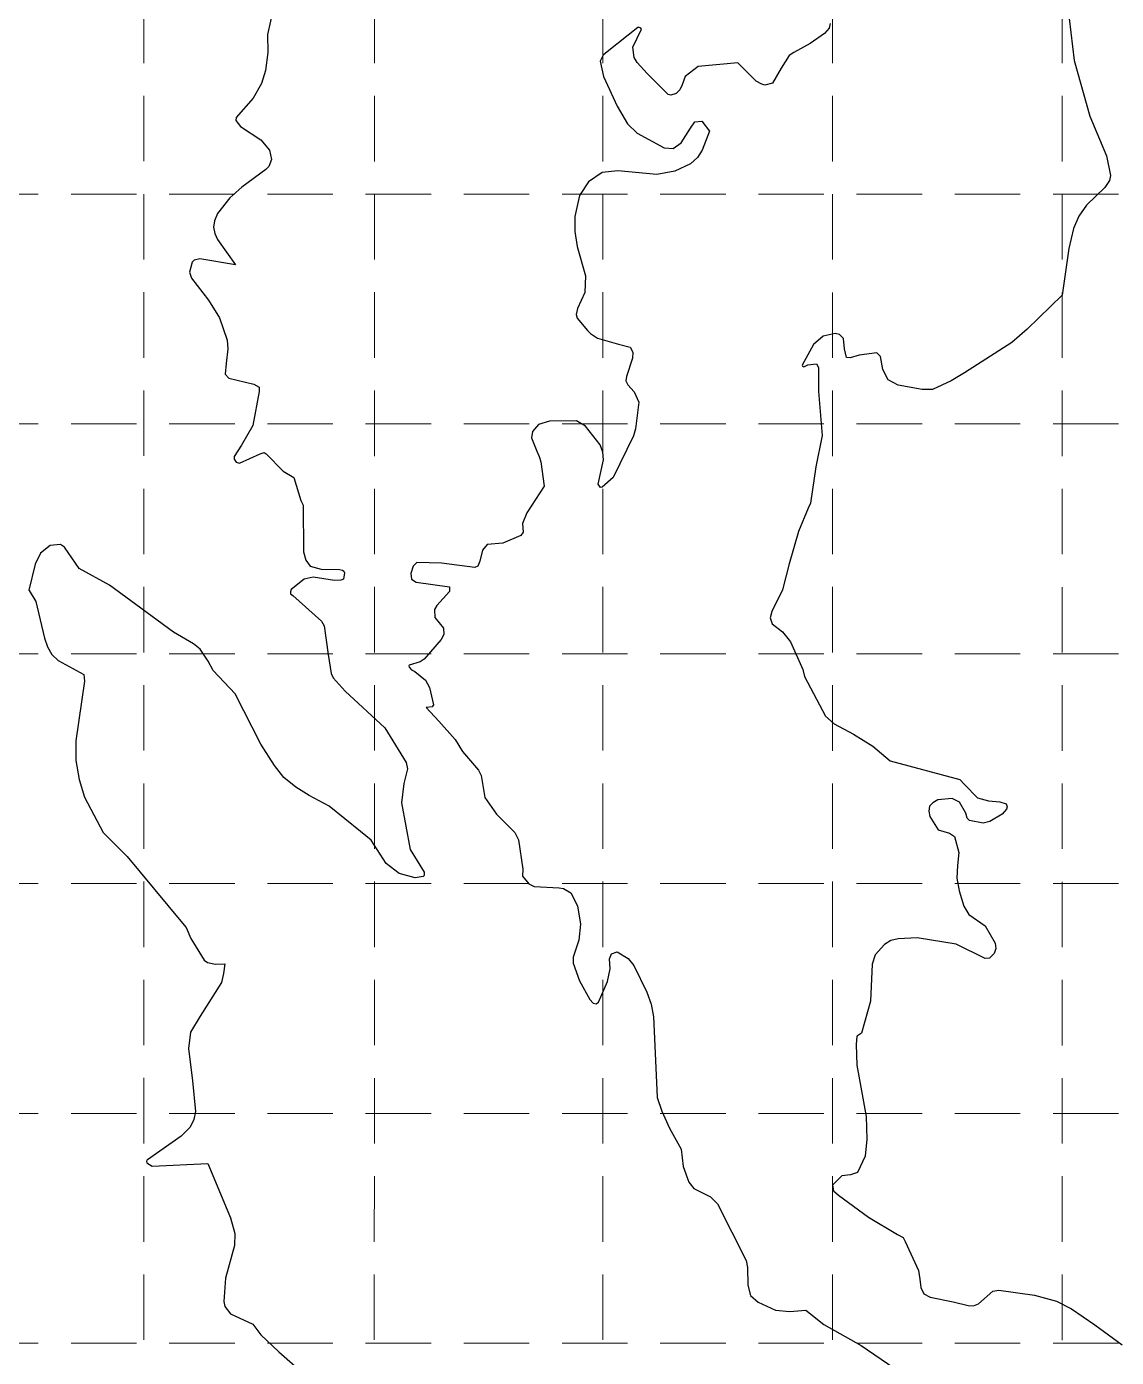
# Model space of a CAD drawing. Header units: inches. Extents: x 2520351 to 2523325, y 7106287 to 7111535.
# Drawn here: x 2521225.4 to 2521475.1, y 7109024.1 to 7109329 of the extents above; entities that cross this region are included whole.
import ezdxf

# ---------------------------------------------------------------- set-up
doc = ezdxf.new("R2010")
doc.units = ezdxf.units.IN
doc.header["$MEASUREMENT"] = 0
doc.linetypes.add('DASHED', pattern=[0.75, 0.5, -0.25])
doc.linetypes.add('HIDDEN', pattern=[0.375, 0.25, -0.125])
for name, color, linetype in [('1 SODDED LOT', 2, 'Continuous'), ('CONTOURS', 35, 'Continuous'), ('GRID', 254, 'DASHED'), ('XPAV-sc1$0$p-foc', 11, 'Continuous')]:
    doc.layers.add(name, color=color, linetype=linetype)

msp = doc.modelspace()

# ---------------------------------------------------------------- hatches: boundary and pattern name
at = {"layer": '1 SODDED LOT'}
h = msp.add_hatch(dxfattribs=at)
h.set_pattern_fill('ANSI31', color=256, scale=60, style=0)
edge = h.paths.add_edge_path()
edge.add_line((2521746.39, 7107646.36), (2521744.86, 7107758.31))
edge.add_line((2521744.86, 7107758.31), (2521747.04, 7107758.37))
edge.add_line((2521747.04, 7107758.37), (2521750.99, 7107762.44))
edge.add_line((2521750.99, 7107762.44), (2521785.43, 7107762.91))
edge.add_arc((2521785.67, 7107745.01), 17.9, 0.1621, 90.7879, ccw=False)
edge.add_line((2521803.57, 7107745.06), (2521804.89, 7107727.46))
edge.add_line((2521804.89, 7107727.46), (2521805.02, 7107717.88))
edge.add_line((2521805.02, 7107717.88), (2521805.23, 7107706.44))
edge.add_line((2521805.23, 7107706.44), (2521804.25, 7107705.42))
edge.add_line((2521804.25, 7107705.42), (2521804.6, 7107688.82))
edge.add_arc((2521758.68, 7107687.86), 45.94, -68.3455, 1.1975, ccw=False)
edge.add_line((2521775.63, 7107645.16), (2521772.36, 7107644.15))
edge.add_line((2521772.36, 7107644.15), (2521769.8, 7107643.54))
edge.add_line((2521769.8, 7107643.54), (2521767.1, 7107643.06))
edge.add_line((2521767.1, 7107643.06), (2521762.92, 7107642.61))
edge.add_line((2521762.92, 7107642.61), (2521746.45, 7107642.34))
edge.add_line((2521746.45, 7107642.34), (2521746.39, 7107646.36))
h.paths.add_polyline_path([(2521496.41, 7107642.91), (2521494.87, 7107754.48), (2521494.86, 7107754.89), (2521544.44, 7107755.57), (2521546.49, 7107638.6), (2521496.44, 7107637.89)])
edge = h.paths.add_edge_path()
edge.add_line((2521560.4, 7107910.52), (2521558.07, 7108023.7))
edge.add_line((2521558.07, 7108023.7), (2521651.66, 7108025.62))
edge.add_line((2521651.66, 7108025.62), (2521653.09, 7108025.65))
edge.add_line((2521653.09, 7108025.65), (2521655.12, 7108025.67))
edge.add_arc((2521654.18, 7108007.32), 18.37, 20.5729, 87.0589, ccw=False)
edge.add_line((2521671.38, 7108013.78), (2521671.96, 7108011.77))
edge.add_line((2521671.96, 7108011.77), (2521672.24, 7108010.33))
edge.add_line((2521672.24, 7108010.33), (2521672.66, 7108004.67))
edge.add_line((2521672.66, 7108004.67), (2521673.88, 7107987.84))
edge.add_line((2521673.88, 7107987.84), (2521674.16, 7107971.91))
edge.add_line((2521674.16, 7107971.91), (2521673.19, 7107970.83))
edge.add_line((2521673.19, 7107970.83), (2521673.5, 7107955.69))
edge.add_arc((2521631.78, 7107952.34), 41.85, -86.2826, 4.5999, ccw=False)
edge.add_line((2521634.49, 7107910.57), (2521614.91, 7107910.13))
edge.add_line((2521614.91, 7107910.13), (2521613.93, 7107909.11))
edge.add_line((2521613.93, 7107909.11), (2521560.45, 7107908.05))
edge.add_line((2521560.45, 7107908.05), (2521560.4, 7107910.52))
edge = h.paths.add_edge_path()
edge.add_line((2521047.4, 7108212.41), (2521153.71, 7108190.41))
edge.add_line((2521153.71, 7108190.41), (2521165.45, 7108187.98))
edge.add_line((2521165.45, 7108187.98), (2521145.19, 7108096.36))
edge.add_line((2521145.19, 7108096.36), (2521144.82, 7108095.18))
edge.add_arc((2521127.58, 7108100.49), 18.04, 257.7556, 342.8824, ccw=False)
edge.add_line((2521123.75, 7108082.86), (2521105.24, 7108086.22))
edge.add_line((2521105.24, 7108086.22), (2521097.17, 7108087.7))
edge.add_line((2521097.17, 7108087.7), (2521093.78, 7108088.45))
edge.add_line((2521093.78, 7108088.45), (2521093.02, 7108089.64))
edge.add_line((2521093.02, 7108089.64), (2521042.14, 7108100.83))
edge.add_line((2521042.14, 7108100.83), (2521023.14, 7108104.63))
edge.add_line((2521023.14, 7108104.63), (2521047.4, 7108212.41))
edge = h.paths.add_edge_path()
edge.add_line((2521019.41, 7108035.32), (2521021.41, 7108042.83))
edge.add_arc((2521076.42, 7108028.18), 56.93, 107.2084, 165.0796, ccw=False)
edge.add_line((2521059.58, 7108082.56), (2521062.02, 7108082.75))
edge.add_line((2521062.02, 7108082.75), (2521063.44, 7108082.78))
edge.add_arc((2521064.2, 7108044.41), 38.38, 78.5499, 91.1383, ccw=False)
edge.add_line((2521071.82, 7108082.03), (2521087.22, 7108078.63))
edge.add_line((2521087.22, 7108078.63), (2521090.43, 7108077.93))
edge.add_line((2521090.43, 7108077.93), (2521091.62, 7108078.69))
edge.add_line((2521091.62, 7108078.69), (2521095.11, 7108077.9))
edge.add_line((2521095.11, 7108077.9), (2521098.91, 7108076.73))
edge.add_line((2521098.91, 7108076.73), (2521104.9, 7108074.86))
edge.add_line((2521104.9, 7108074.86), (2521106.43, 7108074.38))
edge.add_line((2521106.43, 7108074.38), (2521107.21, 7108074.19))
edge.add_arc((2521102.83, 7108057.05), 17.69, -2.7582, 75.6705, ccw=False)
edge.add_arc((2521095.73, 7108057.39), 24.8, 350.2174, 357.2418, ccw=False)
edge.add_arc((2521158.46, 7108041.57), 40.02, 163.1293, 313.4846)
edge.add_line((2521185.99, 7108012.53), (2521186.72, 7108013.24))
edge.add_line((2521186.72, 7108013.24), (2521188.44, 7108014.97))
edge.add_line((2521188.44, 7108014.97), (2521189.32, 7108015.76))
edge.add_line((2521189.32, 7108015.76), (2521190.38, 7108016.6))
edge.add_arc((2521201.33, 7108002.77), 17.64, 93.2276, 128.3689, ccw=False)
edge.add_line((2521200.34, 7108020.38), (2521227, 7108020.95))
edge.add_line((2521227, 7108020.95), (2521230.56, 7107901.29))
edge.add_line((2521230.56, 7107901.29), (2521209.57, 7107900.92))
edge.add_line((2521209.57, 7107900.92), (2521208.43, 7107900.96))
edge.add_arc((2521221.45, 7108343.75), 442.98, 261.0973, 268.3161, ccw=False)
edge.add_line((2521152.89, 7107906.1), (2521147.31, 7107907.18))
edge.add_line((2521147.31, 7107907.18), (2521141.42, 7107908.4))
edge.add_line((2521141.42, 7107908.4), (2521135.5, 7107909.75))
edge.add_line((2521135.5, 7107909.75), (2521130.22, 7107911.08))
edge.add_line((2521130.22, 7107911.08), (2521114.24, 7107915.61))
edge.add_line((2521114.24, 7107915.61), (2521091.68, 7107923.2))
edge.add_line((2521091.68, 7107923.2), (2521064.35, 7107932.48))
edge.add_line((2521064.35, 7107932.48), (2521052.41, 7107936.54))
edge.add_line((2521052.41, 7107936.54), (2521051.79, 7107937.81))
edge.add_line((2521051.79, 7107937.81), (2521044.55, 7107940.27))
edge.add_arc((2521050.15, 7107983.52), 43.61, 187.3885, 262.6305, ccw=False)
edge.add_line((2521006.9, 7107977.91), (2521006.81, 7107978.71))
edge.add_line((2521006.81, 7107978.71), (2521006.68, 7107980.35))
edge.add_line((2521006.68, 7107980.35), (2521006.61, 7107982.52))
edge.add_arc((2521037.37, 7107983.5), 30.78, 169.0142, 181.8294, ccw=False)
edge.add_line((2521007.16, 7107989.36), (2521012.97, 7108011.46))
edge.add_line((2521012.97, 7108011.46), (2521012.26, 7108012.66))
edge.add_line((2521012.26, 7108012.66), (2521018.19, 7108034.61))
edge.add_line((2521018.19, 7108034.61), (2521019.41, 7108035.32))
h.paths.add_polyline_path([(2521283.39, 7108006.11), (2521285.51, 7107902.42), (2521505.51, 7107906.91), (2521503.11, 7108022.57), (2521283.29, 7108018.11)])
edge = h.paths.add_edge_path()
edge.add_line((2521558.72, 7108049.83), (2521558.74, 7108061.74))
edge.add_line((2521558.74, 7108061.74), (2521556.73, 7108159.77))
edge.add_line((2521556.73, 7108159.77), (2521608.8, 7108160.83))
edge.add_line((2521608.8, 7108160.83), (2521609.82, 7108159.85))
edge.add_line((2521609.82, 7108159.85), (2521624.96, 7108160.17))
edge.add_arc((2521625.88, 7108115.42), 44.75, 8.834, 91.1827, ccw=False)
edge.add_line((2521670.1, 7108122.3), (2521670.53, 7108101.58))
edge.add_line((2521670.53, 7108101.58), (2521671.54, 7108100.6))
edge.add_line((2521671.54, 7108100.6), (2521671.87, 7108084.53))
edge.add_line((2521671.87, 7108084.53), (2521671.15, 7108070.03))
edge.add_line((2521671.15, 7108070.03), (2521671.15, 7108068.8))
edge.add_arc((2521654.11, 7108068.8), 17.04, -87.2047, 0, ccw=False)
edge.add_line((2521654.94, 7108051.78), (2521653.54, 7108051.67))
edge.add_line((2521653.54, 7108051.67), (2521558.72, 7108049.83))
edge = h.paths.add_edge_path()
edge.add_line((2521506.88, 7108158.75), (2521219.57, 7108152.9))
edge.add_line((2521219.57, 7108152.9), (2521201.84, 7108151.72))
edge.add_line((2521201.84, 7108151.72), (2521198.48, 7108151.46))
edge.add_arc((2521199.96, 7108132), 19.52, 94.3325, 163.5555)
edge.add_line((2521181.24, 7108137.52), (2521171.4, 7108094.46))
edge.add_line((2521171.4, 7108094.46), (2521161.77, 7108088.5))
edge.add_line((2521161.77, 7108088.5), (2521156.09, 7108064.96))
edge.add_arc((2521177.51, 7108059.79), 22.04, 166.4191, 262.6913)
edge.add_line((2521174.7, 7108037.93), (2521175.55, 7108037.91))
edge.add_line((2521175.55, 7108037.91), (2521179.48, 7108042))
edge.add_line((2521179.48, 7108042), (2521402.46, 7108046.53))
edge.add_line((2521402.46, 7108046.53), (2521495.69, 7108048.45))
edge.add_line((2521495.69, 7108048.45), (2521499.77, 7108044.52))
edge.add_line((2521499.77, 7108044.52), (2521508.7, 7108044.69))
edge.add_line((2521508.7, 7108044.69), (2521508.63, 7108061.23))
edge.add_line((2521508.63, 7108061.23), (2521506.88, 7108158.75))
edge = h.paths.add_edge_path()
edge.add_line((2521610.94, 7108171.88), (2521608.46, 7108290.01))
edge.add_line((2521608.46, 7108290.01), (2521533.5, 7108288.35))
edge.add_line((2521533.5, 7108288.35), (2521484.86, 7108287.21))
edge.add_line((2521484.86, 7108287.21), (2521460.83, 7108286.21))
edge.add_line((2521460.83, 7108286.21), (2521429.9, 7108284.54))
edge.add_line((2521429.9, 7108284.54), (2521368.78, 7108281.06))
edge.add_line((2521368.78, 7108281.06), (2521349.23, 7108279.95))
edge.add_line((2521349.23, 7108279.95), (2521261.12, 7108274.98))
edge.add_line((2521261.12, 7108274.98), (2521221, 7108272.74))
edge.add_line((2521221, 7108272.74), (2521216.72, 7108276.52))
edge.add_line((2521216.72, 7108276.52), (2521216.67, 7108276.52))
edge.add_arc((2521217.41, 7108256.67), 19.86, 92.1221, 170.604)
edge.add_line((2521197.82, 7108259.91), (2521204.23, 7108250.57))
edge.add_line((2521204.23, 7108250.57), (2521191.32, 7108184.43))
edge.add_line((2521191.32, 7108184.43), (2521191.26, 7108184.1))
edge.add_arc((2521208.22, 7108180.91), 17.26, 169.3216, 273.4207)
edge.add_line((2521209.25, 7108163.67), (2521219.73, 7108162.93))
edge.add_line((2521219.73, 7108162.93), (2521312.77, 7108164.87))
edge.add_line((2521312.77, 7108164.87), (2521481.29, 7108168.3))
edge.add_line((2521481.29, 7108168.3), (2521608.6, 7108170.83))
edge.add_line((2521608.6, 7108170.83), (2521609.57, 7108171.85))
edge.add_line((2521609.57, 7108171.85), (2521610.94, 7108171.88))
edge = h.paths.add_edge_path()
edge.add_line((2521627.16, 7108316.19), (2521544.24, 7108314.51))
edge.add_line((2521544.24, 7108314.51), (2521502.41, 7108313.51))
edge.add_line((2521502.41, 7108313.51), (2521481.25, 7108313))
edge.add_line((2521481.25, 7108313), (2521407.23, 7108309.18))
edge.add_line((2521407.23, 7108309.18), (2521291.9, 7108302.79))
edge.add_line((2521291.9, 7108302.79), (2521288.46, 7108418.47))
edge.add_line((2521288.46, 7108418.47), (2521407.15, 7108420.82))
edge.add_line((2521407.15, 7108420.82), (2521497.39, 7108422.63))
edge.add_line((2521497.39, 7108422.63), (2521603.37, 7108424.87))
edge.add_line((2521603.37, 7108424.87), (2521604.44, 7108423.88))
edge.add_line((2521604.44, 7108423.88), (2521620.18, 7108424.17))
edge.add_arc((2521620.99, 7108379.83), 44.34, 11.6094, 91.0508, ccw=False)
edge.add_line((2521664.42, 7108388.76), (2521665.18, 7108365.61))
edge.add_line((2521665.18, 7108365.61), (2521666.17, 7108364.62))
edge.add_line((2521666.17, 7108364.62), (2521666.53, 7108349.61))
edge.add_line((2521666.53, 7108349.61), (2521665.82, 7108330.77))
edge.add_line((2521665.82, 7108330.77), (2521665.78, 7108329.18))
edge.add_arc((2521648.75, 7108329.68), 17.03, 269.7677, 358.3135, ccw=False)
edge.add_line((2521648.68, 7108312.65), (2521631.32, 7108312.27))
edge.add_line((2521631.32, 7108312.27), (2521627.16, 7108316.19))
edge = h.paths.add_edge_path()
edge.add_line((2521256.27, 7108555.67), (2521264.44, 7108547.85))
edge.add_line((2521264.44, 7108547.85), (2521422.22, 7108551.08))
edge.add_line((2521422.22, 7108551.08), (2521439.6, 7108551.4))
edge.add_line((2521439.6, 7108551.4), (2521460.09, 7108551.78))
edge.add_line((2521460.09, 7108551.78), (2521478.53, 7108551.99))
edge.add_line((2521478.53, 7108551.99), (2521498.9, 7108551.85))
edge.add_line((2521498.9, 7108551.85), (2521515.27, 7108551.59))
edge.add_line((2521515.27, 7108551.59), (2521535.22, 7108551.01))
edge.add_line((2521535.22, 7108551.01), (2521558.63, 7108550.02))
edge.add_line((2521558.63, 7108550.02), (2521563.46, 7108549.77))
edge.add_line((2521563.46, 7108549.77), (2521600.09, 7108547.42))
edge.add_line((2521600.09, 7108547.42), (2521612.24, 7108546.59))
edge.add_line((2521612.24, 7108546.59), (2521642.87, 7108544.49))
edge.add_line((2521642.87, 7108544.49), (2521644.67, 7108544.41))
edge.add_arc((2521643.68, 7108526.18), 18.26, -0.2001, 86.9036, ccw=False)
edge.add_line((2521661.94, 7108526.12), (2521663.48, 7108497.64))
edge.add_line((2521663.48, 7108497.64), (2521662.44, 7108496.61))
edge.add_line((2521662.44, 7108496.61), (2521662.84, 7108477.01))
edge.add_arc((2521621.17, 7108477.8), 41.67, 279.5049, 358.923, ccw=False)
edge.add_line((2521628.05, 7108436.7), (2521270.95, 7108428.02))
edge.add_line((2521270.95, 7108428.02), (2521264.41, 7108428))
edge.add_line((2521264.41, 7108428), (2521251.99, 7108428.74))
edge.add_line((2521251.99, 7108428.74), (2521250.56, 7108428.86))
edge.add_line((2521250.56, 7108428.86), (2521248.88, 7108429.14))
edge.add_arc((2521252.57, 7108446.62), 17.86, 178.6911, 258.0797, ccw=False)
edge.add_line((2521234.71, 7108447.03), (2521243.77, 7108528.42))
edge.add_line((2521243.77, 7108528.42), (2521236.52, 7108537.37))
edge.add_line((2521236.52, 7108537.37), (2521236.59, 7108537.82))
edge.add_arc((2521256.58, 7108535.54), 20.12, 94.1833, 173.5096, ccw=False)
edge.add_line((2521255.11, 7108555.6), (2521256.27, 7108555.67))
edge = h.paths.add_edge_path()
edge.add_line((2521107.58, 7108664.77), (2521108.64, 7108682.72))
edge.add_line((2521108.64, 7108682.72), (2521266.52, 7108685.94))
edge.add_line((2521266.52, 7108685.94), (2521268.4, 7108592.03))
edge.add_line((2521268.4, 7108592.03), (2521265.61, 7108582.1))
edge.add_line((2521265.61, 7108582.1), (2521265.6, 7108582.05))
edge.add_line((2521265.6, 7108582.05), (2521265.56, 7108582.07))
edge.add_arc((2521245.59, 7108545.89), 41.32, 61.0945, 134.8409)
edge.add_line((2521216.45, 7108575.19), (2521207.18, 7108580.34))
edge.add_line((2521207.18, 7108580.34), (2521107.58, 7108664.77))
h.paths.add_polyline_path([(2521338.51, 7108687.38), (2521340.74, 7108575.45), (2521409.85, 7108576.76), (2521462.55, 7108577.85), (2521498.11, 7108577.93), (2521524.42, 7108577.42), (2521561.99, 7108575.86), (2521619.96, 7108572.16), (2521620.68, 7108584.2), (2521618.44, 7108693.07)])
edge = h.paths.add_edge_path()
edge.add_line((2521675.61, 7108638.41), (2521787.53, 7108640.54))
edge.add_line((2521787.53, 7108640.54), (2521788.82, 7108582.44))
edge.add_arc((2521769.3, 7108582), 19.53, -91.2766, 1.2682, ccw=False)
edge.add_line((2521768.86, 7108562.48), (2521676.84, 7108568.35))
edge.add_line((2521676.84, 7108568.35), (2521675.61, 7108638.41))
h.paths.add_polyline_path([(2522089.45, 7108697.69), (2522087.41, 7108797.67), (2522087.4, 7108809.66), (2522141.64, 7108810.78), (2522144.56, 7108694.83), (2522090.79, 7108693.71), (2522089.8, 7108692.7), (2522089.51, 7108692.7)])
h.paths.add_polyline_path([(2522252.39, 7108801.05), (2522254.38, 7108696.13), (2522309.56, 7108697.17), (2522307.11, 7108814.19), (2522252.07, 7108813.05)])
edge = h.paths.add_edge_path()
edge.add_line((2522425.42, 7107990.85), (2522320.45, 7107988.7))
edge.add_line((2522320.45, 7107988.7), (2522321.28, 7107951.54))
edge.add_line((2522321.28, 7107951.54), (2522322.52, 7107935.37))
edge.add_arc((2522340.74, 7107935.67), 18.22, 180.9526, 266.0005)
edge.add_line((2522339.47, 7107917.49), (2522396.48, 7107918.22))
edge.add_line((2522396.48, 7107918.22), (2522404.4, 7107910.48))
edge.add_line((2522404.4, 7107910.48), (2522427.53, 7107910.71))
edge.add_arc((2522426.8, 7107930.52), 19.82, 272.1239, 358.3676)
edge.add_line((2522446.62, 7107929.95), (2522445.36, 7107990.97))
edge.add_line((2522445.36, 7107990.97), (2522425.42, 7107990.85))
h.paths.add_polyline_path([(2522420.67, 7108224.34), (2522421.87, 7108165.95), (2522317.91, 7108163.85), (2522317.73, 7108171.63), (2522316.69, 7108172.59), (2522315.73, 7108222.04)])
h.paths.add_polyline_path([(2522580.28, 7108243.42), (2522458.38, 7108240.38), (2522464.65, 7107967.07), (2522585.56, 7107967.98)])
edge = h.paths.add_edge_path()
edge.add_line((2522579.22, 7108296.92), (2522576.73, 7108417.39))
edge.add_line((2522576.73, 7108417.39), (2522469.65, 7108328.39))
edge.add_line((2522469.65, 7108328.39), (2522462.53, 7108321.45))
edge.add_line((2522462.53, 7108321.45), (2522462.71, 7108321.2))
edge.add_arc((2522430.81, 7108296.5), 40.35, 0.4877, 37.7474, ccw=False)
edge.add_line((2522471.16, 7108296.85), (2522579.22, 7108296.92))
h.paths.add_polyline_path([(2522576.35, 7108437.57), (2522445, 7108434.96), (2522443.72, 7108526.29), (2522442.61, 7108536.5), (2522453.2, 7108543.61), (2522459.72, 7108551.85), (2522464.2, 7108561.88), (2522465.59, 7108573.17), (2522464.18, 7108583.42), (2522459.8, 7108593.28), (2522456.3, 7108597.55), (2522461.81, 7108601.72), (2522466.36, 7108600.86), (2522572.93, 7108603.07)])
h.paths.add_polyline_path([(2522569.61, 7108768), (2522570.72, 7108713.03), (2522460.71, 7108710.69), (2522444.76, 7108711.11), (2522444.01, 7108746), (2522444.87, 7108752.5), (2522447.49, 7108758.01), (2522451.68, 7108762.45), (2522456.29, 7108765.05), (2522464.83, 7108769.19), (2522481.93, 7108766.16)])
h.paths.add_polyline_path([(2522560.76, 7109202.2), (2522446.33, 7109199.81), (2522434.27, 7109198.05), (2522437.5, 7109182.67), (2522439.66, 7109156.51), (2522441.43, 7109069.76), (2522437.53, 7109065.63), (2522437.82, 7109051.02), (2522439.59, 7109049.34), (2522563.76, 7109052.27)])

# ---------------------------------------------------------------- linework, layer by layer
at = {"layer": 'CONTOURS'}
for p, q in [((2521281.93, 7109333.29, 728), (2521280.54, 7109327.18, 728)), ((2521464.27, 7109330.84, 726), (2521465.43, 7109321.21, 726)), ((2521365.41, 7109328.8, 727), (2521358.39, 7109323.21, 727)), ((2521364.31, 7109324.25, 727), (2521366.26, 7109328.41, 727)), ((2521365.59, 7109328.84, 727), (2521365.41, 7109328.8, 727)), ((2521366.12, 7109328.64, 727), (2521365.59, 7109328.84, 727)), ((2521366.26, 7109328.41, 727), (2521366.12, 7109328.64, 727)), ((2521409.24, 7109328.62, 727), (2521408.18, 7109327.42, 727)), ((2521409.51, 7109329.72, 727), (2521409.24, 7109328.62, 727)), ((2521280.54, 7109327.18, 728), (2521280.61, 7109323.04, 728)), ((2521404.9, 7109325.07, 727), (2521401.14, 7109323.03, 727)), ((2521408.18, 7109327.42, 727), (2521404.9, 7109325.07, 727)), ((2521280.61, 7109323.04, 728), (2521280.11, 7109318.94, 728)), ((2521357.48, 7109322.43, 727), (2521356.78, 7109321.09, 727)), ((2521358.39, 7109323.21, 727), (2521357.48, 7109322.43, 727)), ((2521364.58, 7109321.86, 727), (2521364.31, 7109324.25, 727)), ((2521365.25, 7109320.73, 727), (2521364.58, 7109321.86, 727)), ((2521400.13, 7109322.39, 727), (2521398.28, 7109319.44, 727)), ((2521401.14, 7109323.03, 727), (2521400.13, 7109322.39, 727)), ((2521280.11, 7109318.94, 728), (2521279.16, 7109315.95, 728)), ((2521356.78, 7109321.09, 727), (2521357.52, 7109317.55, 727)), ((2521367.54, 7109318.24, 727), (2521365.25, 7109320.73, 727)), ((2521379.25, 7109319.8, 727), (2521376.3, 7109317.55, 727)), ((2521388.33, 7109320.67, 727), (2521379.25, 7109319.8, 727)), ((2521392.57, 7109316.49, 727), (2521388.33, 7109320.67, 727)), ((2521398.28, 7109319.44, 727), (2521396.29, 7109316.05, 727)), ((2521465.43, 7109321.21, 726), (2521469.02, 7109308.48, 726)), ((2521279.16, 7109315.95, 728), (2521277.3, 7109312.57, 728)), ((2521357.52, 7109317.55, 727), (2521360.69, 7109310.75, 727)), ((2521372.39, 7109313.42, 727), (2521367.54, 7109318.24, 727)), ((2521375.59, 7109315.61, 727), (2521375.07, 7109314.48, 727)), ((2521376.3, 7109317.55, 727), (2521375.59, 7109315.61, 727)), ((2521393.82, 7109315.77, 727), (2521392.57, 7109316.49, 727)), ((2521394.52, 7109315.55, 727), (2521393.82, 7109315.77, 727)), ((2521396.29, 7109316.05, 727), (2521394.52, 7109315.55, 727)), ((2521277.3, 7109312.57, 728), (2521273.4, 7109308.12, 728)), ((2521372.98, 7109313.25, 727), (2521372.39, 7109313.42, 727)), ((2521374.2, 7109313.67, 727), (2521372.98, 7109313.25, 727)), ((2521375.07, 7109314.48, 727), (2521374.2, 7109313.67, 727)), ((2521360.69, 7109310.75, 727), (2521363.07, 7109306.69, 727)), ((2521273.4, 7109308.12, 728), (2521273.28, 7109307.43, 728)), ((2521273.28, 7109307.43, 728), (2521274.39, 7109306.1, 728)), ((2521363.07, 7109306.69, 727), (2521365.26, 7109304.58, 727)), ((2521377.48, 7109305.67, 727), (2521378.48, 7109307.12, 727)), ((2521378.48, 7109307.12, 727), (2521380.06, 7109307.33, 727)), ((2521380.06, 7109307.33, 727), (2521381.81, 7109305.02, 727)), ((2521469.02, 7109308.48, 726), (2521472.82, 7109299.34, 726)), ((2521274.39, 7109306.1, 728), (2521279, 7109303.02, 728)), ((2521365.26, 7109304.58, 727), (2521371.47, 7109301.19, 727)), ((2521375.35, 7109302.32, 727), (2521377.48, 7109305.67, 727)), ((2521381.81, 7109305.02, 727), (2521380.15, 7109300.68, 727)), ((2521279, 7109303.02, 728), (2521281.02, 7109300.65, 728)), ((2521281.02, 7109300.65, 728), (2521281.46, 7109298.53, 728)), ((2521371.47, 7109301.19, 727), (2521373.5, 7109301.05, 727)), ((2521373.5, 7109301.05, 727), (2521375.35, 7109302.32, 727)), ((2521380.15, 7109300.68, 727), (2521379.08, 7109298.95, 727)), ((2521281.46, 7109298.53, 728), (2521280.86, 7109296.95, 728)), ((2521377.51, 7109297.55, 727), (2521373.87, 7109295.87, 727)), ((2521379.08, 7109298.95, 727), (2521377.51, 7109297.55, 727)), ((2521472.82, 7109299.34, 726), (2521473.75, 7109294.84, 726)), ((2521280.15, 7109296.23, 728), (2521274.67, 7109292.2, 728)), ((2521280.86, 7109296.95, 728), (2521280.15, 7109296.23, 728)), ((2521357.23, 7109295.58, 727), (2521354.12, 7109293.39, 727)), ((2521360.84, 7109295.94, 727), (2521357.23, 7109295.58, 727)), ((2521369.76, 7109295.06, 727), (2521360.84, 7109295.94, 727)), ((2521373.87, 7109295.87, 727), (2521369.76, 7109295.06, 727)), ((2521473.75, 7109294.84, 726), (2521473.52, 7109293.7, 726)), ((2521274.67, 7109292.2, 728), (2521271.97, 7109289.77, 728)), ((2521354.12, 7109293.39, 727), (2521352.07, 7109290.3, 727)), ((2521472.46, 7109292.09, 726), (2521468.21, 7109288.06, 726)), ((2521473.52, 7109293.7, 726), (2521472.46, 7109292.09, 726)), ((2521271.97, 7109289.77, 728), (2521269.14, 7109286.19, 728)), ((2521352.07, 7109290.3, 727), (2521350.95, 7109285.49, 727)), ((2521468.21, 7109288.06, 726), (2521466.45, 7109285.56, 726)), ((2521269.14, 7109286.19, 728), (2521268.39, 7109284.44, 728)), ((2521350.95, 7109285.49, 727), (2521350.95, 7109282.05, 727)), ((2521466.45, 7109285.56, 726), (2521465.23, 7109282.7, 726)), ((2521268.39, 7109284.44, 728), (2521268.17, 7109283.01, 728)), ((2521268.17, 7109283.01, 728), (2521268.47, 7109281.59, 728)), ((2521350.95, 7109282.05, 727), (2521351.53, 7109278.63, 727)), ((2521465.23, 7109282.7, 726), (2521464.15, 7109278.16, 726)), ((2521268.47, 7109281.59, 728), (2521269.12, 7109280.17, 728)), ((2521269.12, 7109280.17, 728), (2521273.23, 7109274.38, 728)), ((2521351.53, 7109278.63, 727), (2521353.42, 7109271.84, 727)), ((2521464.15, 7109278.16, 726), (2521462.68, 7109267.43, 726)), ((2521263.34, 7109275.01, 728), (2521262.68, 7109272.75, 728)), ((2521263.78, 7109275.47, 728), (2521263.34, 7109275.01, 728)), ((2521265.08, 7109275.75, 728), (2521263.78, 7109275.47, 728)), ((2521273.23, 7109274.38, 728), (2521265.08, 7109275.75, 728)), ((2521262.68, 7109272.75, 728), (2521263.15, 7109271.36, 728)), ((2521263.15, 7109271.36, 728), (2521267.05, 7109266.28, 728)), ((2521353.42, 7109271.84, 727), (2521353.27, 7109268.05, 727)), ((2521353.27, 7109268.05, 727), (2521351.57, 7109264.43, 727)), ((2521462.68, 7109267.43, 726), (2521454.62, 7109259.68, 726)), ((2521267.05, 7109266.28, 728), (2521269.53, 7109262.23, 728)), ((2521351.57, 7109264.43, 727), (2521351.27, 7109263.01, 727)), ((2521269.53, 7109262.23, 728), (2521271.36, 7109257.1, 728)), ((2521351.27, 7109263.01, 727), (2521351.5, 7109262.14, 727)), ((2521351.5, 7109262.14, 727), (2521353.86, 7109259.37, 727)), ((2521353.86, 7109259.37, 727), (2521354.58, 7109258.68, 727)), ((2521354.58, 7109258.68, 727), (2521356.2, 7109257.61, 727)), ((2521356.2, 7109257.61, 727), (2521361.01, 7109256.24, 727)), ((2521407.9, 7109258.05, 726), (2521405.64, 7109256.12, 726)), ((2521410.65, 7109258.65, 726), (2521407.9, 7109258.05, 726)), ((2521411.66, 7109258.41, 726), (2521410.65, 7109258.65, 726)), ((2521412.51, 7109257.52, 726), (2521411.66, 7109258.41, 726)), ((2521454.62, 7109259.68, 726), (2521451.08, 7109256.64, 726)), ((2521271.51, 7109255.18, 728), (2521271.06, 7109251.81, 728)), ((2521271.36, 7109257.1, 728), (2521271.51, 7109255.18, 728)), ((2521361.01, 7109256.24, 727), (2521363.68, 7109255.55, 727)), ((2521363.68, 7109255.55, 727), (2521364.29, 7109254.4, 727)), ((2521405.64, 7109256.12, 726), (2521403.05, 7109251.43, 726)), ((2521412.74, 7109255.18, 726), (2521412.51, 7109257.52, 726)), ((2521413.2, 7109253.18, 726), (2521412.74, 7109255.18, 726)), ((2521451.08, 7109256.64, 726), (2521440.23, 7109249.67, 726)), ((2521271.06, 7109251.81, 728), (2521270.84, 7109249.36, 728)), ((2521364.21, 7109253.05, 727), (2521362.85, 7109248.78, 727)), ((2521364.29, 7109254.4, 727), (2521364.21, 7109253.05, 727)), ((2521404.35, 7109251.45, 726), (2521406.33, 7109251.73, 726)), ((2521406.33, 7109251.73, 726), (2521406.78, 7109250.9, 726)), ((2521414.04, 7109253.06, 726), (2521413.2, 7109253.18, 726)), ((2521416.1, 7109253.73, 726), (2521414.04, 7109253.06, 726)), ((2521420.21, 7109254.27, 726), (2521416.1, 7109253.73, 726)), ((2521421.04, 7109253.37, 726), (2521420.21, 7109254.27, 726)), ((2521421.58, 7109250.39, 726), (2521421.04, 7109253.37, 726)), ((2521270.84, 7109249.36, 728), (2521271.74, 7109248.45, 728)), ((2521271.74, 7109248.45, 728), (2521277.47, 7109247.02, 728)), ((2521362.85, 7109248.78, 727), (2521362.69, 7109247.82, 727)), ((2521403.05, 7109251.43, 726), (2521403.13, 7109251.16, 726)), ((2521403.13, 7109251.16, 726), (2521403.44, 7109251.04, 726)), ((2521403.44, 7109251.04, 726), (2521404.35, 7109251.45, 726)), ((2521406.78, 7109250.9, 726), (2521406.82, 7109248.47, 726)), ((2521406.82, 7109248.47, 726), (2521406.78, 7109245.39, 726)), ((2521422.74, 7109248.06, 726), (2521421.58, 7109250.39, 726)), ((2521440.23, 7109249.67, 726), (2521437.23, 7109247.79, 726)), ((2521278.66, 7109245.41, 728), (2521277.22, 7109237.56, 728)), ((2521277.47, 7109247.02, 728), (2521278.68, 7109246.34, 728)), ((2521278.68, 7109246.34, 728), (2521278.66, 7109245.41, 728)), ((2521362.69, 7109247.82, 727), (2521363.14, 7109246.92, 727)), ((2521363.14, 7109246.92, 727), (2521364.58, 7109245.31, 727)), ((2521406.78, 7109245.39, 726), (2521407.67, 7109235.32, 726)), ((2521425.05, 7109246.84, 726), (2521422.74, 7109248.06, 726)), ((2521430.57, 7109245.87, 726), (2521425.05, 7109246.84, 726)), ((2521432.91, 7109245.86, 726), (2521430.57, 7109245.87, 726)), ((2521437.23, 7109247.79, 726), (2521432.91, 7109245.86, 726)), ((2521364.58, 7109245.31, 727), (2521365.64, 7109242.93, 727)), ((2521365.64, 7109242.93, 727), (2521364.91, 7109236.79, 727)), ((2521277.22, 7109237.56, 728), (2521274.59, 7109233.07, 728)), ((2521342.66, 7109237.85, 727), (2521341.32, 7109236.22, 727)), ((2521345.17, 7109238.55, 727), (2521342.66, 7109237.85, 727)), ((2521351.34, 7109238.69, 727), (2521345.17, 7109238.55, 727)), ((2521353.46, 7109237.44, 727), (2521351.34, 7109238.69, 727)), ((2521356.79, 7109233.14, 727), (2521353.46, 7109237.44, 727)), ((2521364.91, 7109236.79, 727), (2521364.39, 7109235.22, 727)), ((2521341.32, 7109236.22, 727), (2521341.09, 7109234.79, 727)), ((2521341.09, 7109234.79, 727), (2521342.31, 7109231.68, 727)), ((2521364.39, 7109235.22, 727), (2521359.77, 7109225.68, 727)), ((2521407.67, 7109235.32, 726), (2521406.18, 7109228.1, 726)), ((2521274.59, 7109233.07, 728), (2521272.93, 7109230.49, 728)), ((2521272.93, 7109230.49, 728), (2521272.93, 7109229.84, 728)), ((2521274.13, 7109228.98, 728), (2521278.88, 7109231.13, 728)), ((2521278.88, 7109231.13, 728), (2521279.8, 7109231.43, 728)), ((2521279.8, 7109231.43, 728), (2521280.28, 7109231.12, 728)), ((2521280.28, 7109231.12, 728), (2521284.14, 7109227.16, 728)), ((2521342.31, 7109231.68, 727), (2521342.79, 7109230.46, 727)), ((2521342.79, 7109230.46, 727), (2521343.21, 7109229.23, 727)), ((2521357.41, 7109231.5, 727), (2521356.79, 7109233.14, 727)), ((2521357.52, 7109229.75, 727), (2521357.41, 7109231.5, 727)), ((2521272.93, 7109229.84, 728), (2521273.4, 7109229.22, 728)), ((2521273.4, 7109229.22, 728), (2521274.13, 7109228.98, 728)), ((2521284.14, 7109227.16, 728), (2521286.58, 7109225.66, 728)), ((2521343.21, 7109229.23, 727), (2521343.99, 7109223.72, 727)), ((2521356.31, 7109224.18, 727), (2521357.52, 7109229.75, 727)), ((2521406.18, 7109228.1, 726), (2521404.97, 7109219.83, 726)), ((2521286.58, 7109225.66, 728), (2521288.17, 7109220.4, 728)), ((2521356.86, 7109223.42, 727), (2521356.31, 7109224.18, 727)), ((2521359.77, 7109225.68, 727), (2521357.21, 7109223.44, 727)), ((2521343.99, 7109223.72, 727), (2521339.96, 7109217.58, 727)), ((2521357.21, 7109223.44, 727), (2521356.86, 7109223.42, 727)), ((2521288.17, 7109220.4, 728), (2521288.7, 7109219.3, 728)), ((2521288.7, 7109219.3, 728), (2521288.79, 7109208.63, 728)), ((2521404.47, 7109218.68, 726), (2521402.23, 7109213.29, 726)), ((2521404.97, 7109219.83, 726), (2521404.47, 7109218.68, 726)), ((2521339.96, 7109217.58, 727), (2521339, 7109215.17, 727)), ((2521339, 7109215.17, 727), (2521339.16, 7109213.17, 727)), ((2521338.61, 7109212.38, 727), (2521334.51, 7109210.65, 727)), ((2521339.16, 7109213.17, 727), (2521338.61, 7109212.38, 727)), ((2521402.23, 7109213.29, 726), (2521400.06, 7109205.92, 726)), ((2521230.74, 7109210.13, 728), (2521228.54, 7109208.34, 728)), ((2521233.11, 7109210.33, 728), (2521230.74, 7109210.13, 728)), ((2521234.08, 7109209.75, 728), (2521233.11, 7109210.33, 728)), ((2521237.44, 7109204.86, 728), (2521234.08, 7109209.75, 728)), ((2521329.8, 7109209.03, 727), (2521329.22, 7109206.47, 727)), ((2521330.91, 7109210.36, 727), (2521329.8, 7109209.03, 727)), ((2521334.51, 7109210.65, 727), (2521330.91, 7109210.36, 727)), ((2521227.3, 7109205.79, 728), (2521225.89, 7109199.9, 728)), ((2521228.54, 7109208.34, 728), (2521227.3, 7109205.79, 728)), ((2521288.79, 7109208.63, 728), (2521289.32, 7109206.71, 728)), ((2521289.32, 7109206.71, 728), (2521290.37, 7109205.38, 728)), ((2521314.81, 7109206.21, 727), (2521313.91, 7109205.35, 727)), ((2521320.47, 7109206.06, 727), (2521314.81, 7109206.21, 727)), ((2521328.08, 7109205.07, 727), (2521320.47, 7109206.06, 727)), ((2521329.22, 7109206.47, 727), (2521328.73, 7109205.37, 727)), ((2521400.06, 7109205.92, 726), (2521398.53, 7109199.97, 726)), ((2521244.34, 7109200.99, 728), (2521237.44, 7109204.86, 728)), ((2521290.99, 7109202.85, 728), (2521289, 7109202.39, 728)), ((2521290.37, 7109205.38, 728), (2521292.83, 7109204.66, 728)), ((2521295.94, 7109202.08, 728), (2521290.99, 7109202.85, 728)), ((2521292.83, 7109204.66, 728), (2521297.07, 7109204.57, 728)), ((2521297.07, 7109204.57, 728), (2521297.76, 7109204.43, 728)), ((2521297.76, 7109204.43, 728), (2521298.09, 7109204.21, 728)), ((2521298.19, 7109203.83, 728), (2521297.95, 7109202.41, 728)), ((2521298.09, 7109204.21, 728), (2521298.19, 7109203.83, 728)), ((2521313.91, 7109205.35, 727), (2521313.37, 7109203.66, 727)), ((2521313.37, 7109203.66, 727), (2521313.57, 7109202.39, 727)), ((2521328.73, 7109205.37, 727), (2521328.08, 7109205.07, 727)), ((2521225.89, 7109199.9, 728), (2521225.95, 7109199.77, 728)), ((2521225.95, 7109199.77, 728), (2521227.5, 7109197.23, 728)), ((2521258.99, 7109190.26, 728), (2521244.34, 7109200.99, 728)), ((2521286.02, 7109200.01, 728), (2521285.81, 7109199.45, 728)), ((2521289, 7109202.39, 728), (2521286.02, 7109200.01, 728)), ((2521297.38, 7109202.15, 728), (2521295.94, 7109202.08, 728)), ((2521297.95, 7109202.41, 728), (2521297.38, 7109202.15, 728)), ((2521313.57, 7109202.39, 727), (2521314.66, 7109201.71, 727)), ((2521314.66, 7109201.71, 727), (2521322.24, 7109200.6, 727)), ((2521322.24, 7109200.6, 727), (2521322.27, 7109199.54, 727)), ((2521398.53, 7109199.97, 726), (2521396.09, 7109194.96, 726)), ((2521227.5, 7109197.23, 728), (2521229.45, 7109188.84, 728)), ((2521285.81, 7109199.45, 728), (2521285.87, 7109199.06, 728)), ((2521285.87, 7109199.06, 728), (2521286.36, 7109198.64, 728)), ((2521286.36, 7109198.64, 728), (2521292.93, 7109192.8, 728)), ((2521322.27, 7109199.54, 727), (2521319.37, 7109196.32, 727)), ((2521319.37, 7109196.32, 727), (2521318.85, 7109195.41, 727)), ((2521318.85, 7109195.41, 727), (2521318.87, 7109193.6, 727)), ((2521318.87, 7109193.6, 727), (2521320.88, 7109191.18, 727)), ((2521396.09, 7109194.96, 726), (2521395.77, 7109193.52, 726)), ((2521292.93, 7109192.8, 728), (2521293.56, 7109191.7, 728)), ((2521293.56, 7109191.7, 728), (2521294.49, 7109185.16, 728)), ((2521320.88, 7109191.18, 727), (2521320.97, 7109189.67, 727)), ((2521395.77, 7109193.52, 726), (2521396.2, 7109192.12, 726)), ((2521396.2, 7109192.12, 726), (2521398.59, 7109190.33, 726)), ((2521229.45, 7109188.84, 728), (2521230.15, 7109186.88, 728)), ((2521263.57, 7109187.59, 728), (2521258.99, 7109190.26, 728)), ((2521265.17, 7109186.35, 728), (2521263.57, 7109187.59, 728)), ((2521320.37, 7109188.6, 727), (2521316.48, 7109184.06, 727)), ((2521320.97, 7109189.67, 727), (2521320.37, 7109188.6, 727)), ((2521398.59, 7109190.33, 726), (2521400.43, 7109187.99, 726)), ((2521400.43, 7109187.99, 726), (2521403.23, 7109181.67, 726)), ((2521230.15, 7109186.88, 728), (2521231.15, 7109185.16, 728)), ((2521231.15, 7109185.16, 728), (2521232.59, 7109183.78, 728)), ((2521266.99, 7109183.57, 728), (2521265.17, 7109186.35, 728)), ((2521294.49, 7109185.16, 728), (2521295.15, 7109180.77, 728)), ((2521232.59, 7109183.78, 728), (2521238.49, 7109180.57, 728)), ((2521268.14, 7109181.44, 728), (2521266.99, 7109183.57, 728)), ((2521273.14, 7109176.1, 728), (2521268.14, 7109181.44, 728)), ((2521313.04, 7109182.66, 727), (2521312.95, 7109182.54, 727)), ((2521312.95, 7109182.54, 727), (2521312.99, 7109182.22, 727)), ((2521312.99, 7109182.22, 727), (2521313.57, 7109181.65, 727)), ((2521315.53, 7109183.44, 727), (2521313.04, 7109182.66, 727)), ((2521313.57, 7109181.65, 727), (2521314.36, 7109181.24, 727)), ((2521316.48, 7109184.06, 727), (2521315.53, 7109183.44, 727)), ((2521403.23, 7109181.67, 726), (2521403.62, 7109180.11, 726)), ((2521238.6, 7109179.04, 728), (2521236.63, 7109165.37, 728)), ((2521238.49, 7109180.57, 728), (2521238.6, 7109179.04, 728)), ((2521295.15, 7109180.77, 728), (2521295.63, 7109179.76, 728)), ((2521295.63, 7109179.76, 728), (2521298.38, 7109176.73, 728)), ((2521314.36, 7109181.24, 727), (2521316.78, 7109179.28, 727)), ((2521316.78, 7109179.28, 727), (2521317.65, 7109177.55, 727)), ((2521403.62, 7109180.11, 726), (2521408.42, 7109170.99, 726)), ((2521279.01, 7109164.59, 728), (2521273.14, 7109176.1, 728)), ((2521298.38, 7109176.73, 728), (2521307.47, 7109168.3, 728)), ((2521317.65, 7109177.55, 727), (2521318.63, 7109173.61, 727)), ((2521316.99, 7109173.02, 727), (2521316.93, 7109172.96, 727)), ((2521316.93, 7109172.96, 727), (2521319.82, 7109169.84, 727)), ((2521318.28, 7109173.14, 727), (2521316.99, 7109173.02, 727)), ((2521318.63, 7109173.61, 727), (2521318.28, 7109173.14, 727)), ((2521319.82, 7109169.84, 727), (2521323.53, 7109165.68, 727)), ((2521408.42, 7109170.99, 726), (2521410.39, 7109169.22, 726)), ((2521410.39, 7109169.22, 726), (2521414.84, 7109166.85, 726)), ((2521307.47, 7109168.3, 728), (2521312.36, 7109160.42, 728)), ((2521414.84, 7109166.85, 726), (2521419.25, 7109164.09, 726)), ((2521236.63, 7109165.37, 728), (2521236.68, 7109160.85, 728)), ((2521282.14, 7109159.73, 728), (2521279.01, 7109164.59, 728)), ((2521323.53, 7109165.68, 727), (2521325.26, 7109162.93, 727)), ((2521419.25, 7109164.09, 726), (2521423.27, 7109160.73, 726)), ((2521236.68, 7109160.85, 728), (2521237.42, 7109156.48, 728)), ((2521312.36, 7109160.42, 728), (2521312.65, 7109158.96, 728)), ((2521325.26, 7109162.93, 727), (2521328.46, 7109159.13, 727)), ((2521423.27, 7109160.73, 726), (2521439.19, 7109156.49, 726)), ((2521284.34, 7109156.97, 728), (2521282.14, 7109159.73, 728)), ((2521287.06, 7109154.73, 728), (2521284.34, 7109156.97, 728)), ((2521312.65, 7109158.96, 728), (2521311.82, 7109155.54, 728)), ((2521328.46, 7109159.13, 727), (2521328.89, 7109158.6, 727)), ((2521328.89, 7109158.6, 727), (2521329.49, 7109157.4, 727)), ((2521329.49, 7109157.4, 727), (2521330.37, 7109152.37, 727)), ((2521237.42, 7109156.48, 728), (2521238.63, 7109152.44, 728)), ((2521290.08, 7109152.8, 728), (2521287.06, 7109154.73, 728)), ((2521311.82, 7109155.54, 728), (2521311.26, 7109151.13, 728)), ((2521439.19, 7109156.49, 726), (2521440.24, 7109155.33, 726)), ((2521440.24, 7109155.33, 726), (2521443.27, 7109152.32, 726)), ((2521238.63, 7109152.44, 728), (2521242.89, 7109144.36, 728)), ((2521294.69, 7109150.41, 728), (2521290.08, 7109152.8, 728)), ((2521311.26, 7109151.13, 728), (2521313.25, 7109140.48, 728)), ((2521330.37, 7109152.37, 727), (2521333.07, 7109148.56, 727)), ((2521433.03, 7109151.18, 726), (2521432.28, 7109150.36, 726)), ((2521434.18, 7109151.8, 726), (2521433.03, 7109151.18, 726)), ((2521437.47, 7109152.16, 726), (2521434.18, 7109151.8, 726)), ((2521439.1, 7109151.33, 726), (2521437.47, 7109152.16, 726)), ((2521440.56, 7109148.74, 726), (2521439.1, 7109151.33, 726)), ((2521443.27, 7109152.32, 726), (2521445.78, 7109151.59, 726)), ((2521445.78, 7109151.59, 726), (2521448.4, 7109151.39, 726)), ((2521448.4, 7109151.39, 726), (2521449.83, 7109150.88, 726)), ((2521449.83, 7109150.88, 726), (2521450.08, 7109150.22, 726)), ((2521301.91, 7109144.6, 728), (2521294.69, 7109150.41, 728)), ((2521333.07, 7109148.56, 727), (2521337.27, 7109144.36, 727)), ((2521432.28, 7109150.36, 726), (2521432.11, 7109149.27, 726)), ((2521432.11, 7109149.27, 726), (2521432.34, 7109147.99, 726)), ((2521432.34, 7109147.99, 726), (2521434.2, 7109144.94, 726)), ((2521440.88, 7109147.64, 726), (2521440.56, 7109148.74, 726)), ((2521448.88, 7109148.54, 726), (2521446.09, 7109146.88, 726)), ((2521449.91, 7109149.69, 726), (2521448.88, 7109148.54, 726)), ((2521450.08, 7109150.22, 726), (2521449.91, 7109149.69, 726)), ((2521434.2, 7109144.94, 726), (2521436.85, 7109144.16, 726)), ((2521441.44, 7109147.13, 726), (2521440.88, 7109147.64, 726)), ((2521444.55, 7109146.47, 726), (2521441.44, 7109147.13, 726)), ((2521446.09, 7109146.88, 726), (2521444.55, 7109146.47, 726)), ((2521242.89, 7109144.36, 728), (2521248.41, 7109138.85, 728)), ((2521304.35, 7109142.56, 728), (2521301.91, 7109144.6, 728)), ((2521307.79, 7109137.22, 728), (2521304.35, 7109142.56, 728)), ((2521337.27, 7109144.36, 727), (2521338.04, 7109142.67, 727)), ((2521338.04, 7109142.67, 727), (2521339.05, 7109135.95, 727)), ((2521436.85, 7109144.16, 726), (2521437.99, 7109143.43, 726)), ((2521437.99, 7109143.43, 726), (2521438.96, 7109139.74, 726)), ((2521248.41, 7109138.85, 728), (2521260.71, 7109124.05, 728)), ((2521313.25, 7109140.48, 728), (2521316.43, 7109135.27, 728)), ((2521438.96, 7109139.74, 726), (2521438.68, 7109136.82, 726)), ((2521310.76, 7109134.99, 728), (2521307.79, 7109137.22, 728)), ((2521339.05, 7109135.95, 727), (2521338.96, 7109134.36, 727)), ((2521438.68, 7109136.82, 726), (2521438.49, 7109133.89, 726)), ((2521314.38, 7109133.95, 728), (2521310.76, 7109134.99, 728)), ((2521316.22, 7109134.26, 728), (2521314.38, 7109133.95, 728)), ((2521316.44, 7109134.53, 728), (2521316.22, 7109134.26, 728)), ((2521316.43, 7109135.27, 728), (2521316.44, 7109134.53, 728)), ((2521338.96, 7109134.36, 727), (2521340.45, 7109132.6, 727)), ((2521340.45, 7109132.6, 727), (2521341.68, 7109131.99, 727)), ((2521438.49, 7109133.89, 726), (2521439.02, 7109131.02, 726)), ((2521341.68, 7109131.99, 727), (2521347.38, 7109131.68, 727)), ((2521347.38, 7109131.68, 727), (2521348.41, 7109131.5, 727)), ((2521348.41, 7109131.5, 727), (2521350.06, 7109130.49, 727)), ((2521350.06, 7109130.49, 727), (2521351.57, 7109127.57, 727)), ((2521439.02, 7109131.02, 726), (2521440.13, 7109127.49, 726)), ((2521351.57, 7109127.57, 727), (2521352.29, 7109123.33, 727)), ((2521440.13, 7109127.49, 726), (2521441.26, 7109125.53, 726)), ((2521260.71, 7109124.05, 728), (2521261.89, 7109122.58, 728)), ((2521441.26, 7109125.53, 726), (2521445.03, 7109122.93, 726)), ((2521261.89, 7109122.58, 728), (2521262.97, 7109120.04, 728)), ((2521352.29, 7109123.33, 727), (2521351.87, 7109119.69, 727)), ((2521445.03, 7109122.93, 726), (2521447.27, 7109118.97, 726)), ((2521262.97, 7109120.04, 728), (2521266.06, 7109115.08, 728)), ((2521351.87, 7109119.69, 727), (2521350.6, 7109115.81, 727)), ((2521421.9, 7109118.7, 726), (2521419.78, 7109116.3, 726)), ((2521423.39, 7109119.6, 726), (2521421.9, 7109118.7, 726)), ((2521425.09, 7109120.01, 726), (2521423.39, 7109119.6, 726)), ((2521429.39, 7109120.18, 726), (2521425.09, 7109120.01, 726)), ((2521438.36, 7109118.8, 726), (2521429.39, 7109120.18, 726)), ((2521444.99, 7109115.47, 726), (2521438.36, 7109118.8, 726)), ((2521447.46, 7109117.77, 726), (2521447.03, 7109116.64, 726)), ((2521447.27, 7109118.97, 726), (2521447.46, 7109117.77, 726)), ((2521266.06, 7109115.08, 728), (2521266.8, 7109114.53, 728)), ((2521266.8, 7109114.53, 728), (2521268.65, 7109114.15, 728)), ((2521350.6, 7109115.81, 727), (2521350.62, 7109114.38, 727)), ((2521350.62, 7109114.38, 727), (2521352.02, 7109110.35, 727)), ((2521358.94, 7109115.41, 727), (2521359.42, 7109116.54, 727)), ((2521359.09, 7109113.14, 727), (2521358.94, 7109115.41, 727)), ((2521359.42, 7109116.54, 727), (2521360.67, 7109117.04, 727)), ((2521360.67, 7109117.04, 727), (2521363.19, 7109115.47, 727)), ((2521363.19, 7109115.47, 727), (2521364.51, 7109113.88, 727)), ((2521419.78, 7109116.3, 726), (2521419.11, 7109114.16, 726)), ((2521446.01, 7109115.54, 726), (2521444.99, 7109115.47, 726)), ((2521447.03, 7109116.64, 726), (2521446.01, 7109115.54, 726)), ((2521268.65, 7109114.15, 728), (2521270.76, 7109114.27, 728)), ((2521270.51, 7109112.08, 728), (2521270.02, 7109109.98, 728)), ((2521270.76, 7109114.27, 728), (2521270.51, 7109112.08, 728)), ((2521358.49, 7109110.19, 727), (2521359.09, 7109113.14, 727)), ((2521364.51, 7109113.88, 727), (2521367.49, 7109107.76, 727)), ((2521419.11, 7109114.16, 726), (2521418.7, 7109105.74, 726)), ((2521270.02, 7109109.98, 728), (2521265.1, 7109102.24, 728)), ((2521352.02, 7109110.35, 727), (2521354.42, 7109106.06, 727)), ((2521356.44, 7109105.51, 727), (2521358.49, 7109110.19, 727)), ((2521354.42, 7109106.06, 727), (2521355.19, 7109105.26, 727)), ((2521355.19, 7109105.26, 727), (2521355.88, 7109105.06, 727)), ((2521355.88, 7109105.06, 727), (2521356.44, 7109105.51, 727)), ((2521367.49, 7109107.76, 727), (2521368.49, 7109105, 727)), ((2521418.7, 7109105.74, 726), (2521416.64, 7109098.39, 726)), ((2521265.1, 7109102.24, 728), (2521262.93, 7109098.58, 728)), ((2521368.49, 7109105, 727), (2521368.97, 7109102.1, 727)), ((2521368.97, 7109102.1, 727), (2521369.7, 7109087.11, 727)), ((2521262.93, 7109098.58, 728), (2521262.49, 7109094.86, 728)), ((2521415.58, 7109097.67, 726), (2521415.45, 7109095.78, 726)), ((2521415.77, 7109097.8, 726), (2521415.58, 7109097.67, 726)), ((2521416.64, 7109098.39, 726), (2521415.77, 7109097.8, 726)), ((2521262.49, 7109094.86, 728), (2521263.41, 7109087.44, 728)), ((2521415.45, 7109095.78, 726), (2521415.6, 7109091.05, 726)), ((2521415.6, 7109091.05, 726), (2521417.7, 7109079.3, 726)), ((2521263.41, 7109087.44, 728), (2521264.05, 7109080.44, 728)), ((2521369.7, 7109087.11, 727), (2521369.87, 7109083.66, 727)), ((2521369.87, 7109083.66, 727), (2521370.91, 7109080.51, 727)), ((2521263.7, 7109078.58, 728), (2521262.83, 7109076.86, 728)), ((2521264.05, 7109080.44, 728), (2521263.7, 7109078.58, 728)), ((2521370.91, 7109080.51, 727), (2521372.65, 7109076.63, 727)), ((2521417.7, 7109079.3, 726), (2521417.9, 7109074.13, 726)), ((2521260.82, 7109074.81, 728), (2521253.03, 7109069.34, 728)), ((2521262.83, 7109076.86, 728), (2521260.82, 7109074.81, 728)), ((2521372.65, 7109076.63, 727), (2521375.31, 7109071.81, 727)), ((2521375.31, 7109071.81, 727), (2521375.78, 7109067.85, 727)), ((2521417.9, 7109074.13, 726), (2521417.52, 7109070.19, 726)), ((2521252.95, 7109069.27, 728), (2521252.84, 7109069, 728)), ((2521252.84, 7109069, 728), (2521252.95, 7109068.66, 728)), ((2521253.03, 7109069.34, 728), (2521252.95, 7109069.27, 728)), ((2521252.95, 7109068.66, 728), (2521254.17, 7109067.89, 728)), ((2521417.52, 7109070.19, 726), (2521415.74, 7109066.48, 726)), ((2521254.17, 7109067.89, 728), (2521266.89, 7109068.5, 728)), ((2521266.89, 7109068.5, 728), (2521272.06, 7109056.07, 728)), ((2521375.78, 7109067.85, 727), (2521377.12, 7109064.27, 727)), ((2521412.19, 7109065.66, 726), (2521410.05, 7109063.53, 726)), ((2521414.14, 7109065.95, 726), (2521412.19, 7109065.66, 726)), ((2521415.74, 7109066.48, 726), (2521414.14, 7109065.95, 726)), ((2521377.12, 7109064.27, 727), (2521378.23, 7109062.76, 727)), ((2521378.23, 7109062.76, 727), (2521382.09, 7109060.89, 727)), ((2521410.05, 7109063.53, 726), (2521410.27, 7109062.28, 726)), ((2521382.09, 7109060.89, 727), (2521383.71, 7109059.25, 727)), ((2521410.27, 7109062.28, 726), (2521411.42, 7109061.28, 726)), ((2521411.42, 7109061.28, 726), (2521418.3, 7109056.2, 726)), ((2521383.71, 7109059.25, 727), (2521390.24, 7109046.29, 727)), ((2521272.06, 7109056.07, 728), (2521273.08, 7109052.47, 728)), ((2521418.3, 7109056.2, 726), (2521424.95, 7109052.29, 726)), ((2521273.08, 7109052.47, 728), (2521273.04, 7109049.73, 728)), ((2521424.95, 7109052.29, 726), (2521426.19, 7109051.6, 726)), ((2521426.19, 7109051.6, 726), (2521426.66, 7109050.67, 726)), ((2521426.66, 7109050.67, 726), (2521429.73, 7109044.04, 726)), ((2521273.04, 7109049.73, 728), (2521270.97, 7109042.23, 728)), ((2521390.24, 7109046.29, 727), (2521390.53, 7109044.7, 727)), ((2521390.53, 7109044.7, 727), (2521390.63, 7109040.65, 727)), ((2521270.97, 7109042.23, 728), (2521270.54, 7109036.91, 728)), ((2521429.73, 7109044.04, 726), (2521430.04, 7109042.05, 726)), ((2521430.04, 7109042.05, 726), (2521430.25, 7109040.13, 726)), ((2521390.63, 7109040.65, 727), (2521391.21, 7109038.24, 727)), ((2521391.21, 7109038.24, 727), (2521392.97, 7109036.77, 727)), ((2521430.25, 7109040.13, 726), (2521430.94, 7109038.66, 726)), ((2521430.94, 7109038.66, 726), (2521432.38, 7109037.87, 726)), ((2521443.51, 7109036.35, 726), (2521446.73, 7109039.29, 726)), ((2521446.73, 7109039.29, 726), (2521448.16, 7109039.48, 726)), ((2521448.16, 7109039.48, 726), (2521456.29, 7109038.32, 726)), ((2521456.29, 7109038.32, 726), (2521461.32, 7109036.95, 726)), ((2521270.54, 7109036.91, 728), (2521270.8, 7109035.72, 728)), ((2521270.8, 7109035.72, 728), (2521272.11, 7109034.04, 728)), ((2521392.97, 7109036.77, 727), (2521396.93, 7109034.94, 727)), ((2521432.38, 7109037.87, 726), (2521437.68, 7109036.85, 726)), ((2521437.68, 7109036.85, 726), (2521441.07, 7109035.99, 726)), ((2521441.07, 7109035.99, 726), (2521442.33, 7109035.93, 726)), ((2521442.33, 7109035.93, 726), (2521443.51, 7109036.35, 726)), ((2521461.32, 7109036.95, 726), (2521464.81, 7109035.19, 726)), ((2521464.81, 7109035.19, 726), (2521470.1, 7109031.58, 726)), ((2521272.11, 7109034.04, 728), (2521277.21, 7109031.68, 728)), ((2521396.93, 7109034.94, 727), (2521400.22, 7109034.62, 727)), ((2521400.22, 7109034.62, 727), (2521403.93, 7109034.9, 727)), ((2521403.93, 7109034.9, 727), (2521408.02, 7109031.66, 727)), ((2521277.21, 7109031.68, 728), (2521279.06, 7109029.3, 728)), ((2521279.06, 7109029.3, 728), (2521283.13, 7109025.4, 728)), ((2521408.02, 7109031.66, 727), (2521416.58, 7109026.8, 727)), ((2521470.1, 7109031.58, 726), (2521476.39, 7109026.96, 726)), ((2521416.58, 7109026.8, 727), (2521425.75, 7109020.53, 727)), ((2521283.13, 7109025.4, 728), (2521290.03, 7109019.33, 728))]:
    msp.add_line(p, q, dxfattribs=at)
at = {"layer": 'GRID', "color": 252, "linetype": 'HIDDEN', "lineweight": 0, "ltscale": 60}
for p, q in [((2521357.4, 7106553.1), (2521357.4, 7109606.44)), ((2521410.04, 7106553.09), (2521410.04, 7109606.44)), ((2521462.68, 7106553.08), (2521462.68, 7109606.44)), ((2521252.12, 7106553.11), (2521252.22, 7109604.32)), ((2521304.78, 7106553.1), (2521305.1, 7109604.25)), ((2520673.05, 7109290.58), (2522673.45, 7109290.58)), ((2520673.05, 7109237.94), (2522673.45, 7109237.94)), ((2520673.05, 7109185.3), (2522673.45, 7109185.3)), ((2520673.05, 7109132.66), (2522673.45, 7109132.66)), ((2520673.05, 7109080.01), (2522673.45, 7109080.01)), ((2520673.05, 7109027.37), (2522673.45, 7109027.37))]:
    msp.add_line(p, q, dxfattribs=at)
at = {"layer": 'XPAV-sc1$0$p-foc', "color": 7}
msp.add_arc((2521837.71, 7110047.84), 1487, 271.16849, 271.16849, dxfattribs=at)

doc.saveas('drawing.dxf')
